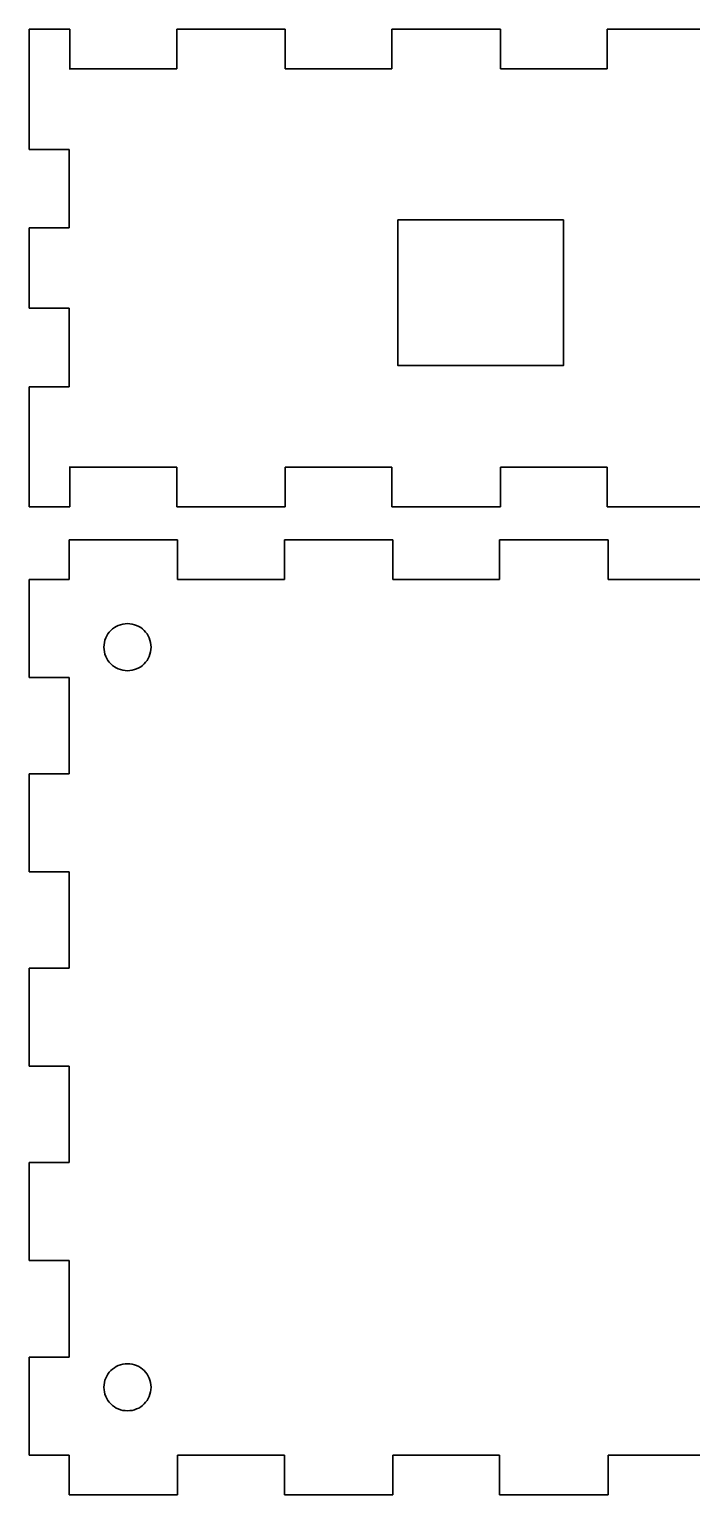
# Model space of a CAD drawing. Header units: inches. Extents: x 2 to 272, y 3 to 306.
# Drawn here: x 4.7 to 54.7, y 3.1 to 113.8 of the extents above; entities that cross this region are included whole.
import ezdxf

# ---------------------------------------------------------------- set-up
doc = ezdxf.new("R2010")
doc.units = ezdxf.units.IN
doc.header["$MEASUREMENT"] = 0
doc.layers.add('Layer 1', color=7, linetype='Continuous')

msp = doc.modelspace()

# ---------------------------------------------------------------- linework, layer by layer
at = {"layer": 'Layer 1', "color": 7, "lineweight": 35, "true_color": 0xffffff}
for points in [[(4.7, 110.79), (4.7, 113.79)], [(4.7, 113.79), (7.7, 113.79)], [(7.7, 113.79), (7.76, 113.79)], [(7.76, 113.79), (7.76, 110.79)], [(15.83, 113.79), (15.83, 110.79)], [(24.02, 113.79), (15.83, 113.79)], [(24.02, 110.79), (24.02, 113.79)], [(32.08, 113.79), (32.08, 110.79)], [(40.27, 113.79), (32.08, 113.79)], [(40.27, 110.79), (40.27, 113.79)], [(48.34, 113.79), (48.34, 110.79)], [(56.53, 113.79), (48.34, 113.79)], [(4.7, 104.72), (4.7, 110.79)], [(15.83, 110.79), (7.7, 110.79)], [(32.08, 110.79), (24.02, 110.79)], [(48.34, 110.79), (40.27, 110.79)], [(4.7, 104.72), (7.7, 104.72)], [(7.7, 104.72), (7.7, 98.79)], [(4.7, 98.79), (4.7, 92.72)], [(7.7, 98.79), (4.7, 98.79)], [(45.03, 99.39), (45.03, 88.39), (32.53, 88.39), (32.53, 99.39), (45.03, 99.39)], [(4.7, 92.72), (7.7, 92.72)], [(7.7, 92.72), (7.7, 86.79)], [(4.7, 86.79), (4.7, 80.72)], [(7.7, 86.79), (4.7, 86.79)], [(4.7, 80.72), (4.7, 77.72)], [(7.7, 80.72), (15.83, 80.72)], [(7.76, 77.72), (7.76, 80.72)], [(15.83, 80.72), (15.83, 77.72)], [(24.02, 77.72), (24.02, 80.72)], [(24.02, 80.72), (32.08, 80.72)], [(32.08, 80.72), (32.08, 77.72)], [(40.27, 77.72), (40.27, 80.72)], [(40.27, 80.72), (48.34, 80.72)], [(48.34, 80.72), (48.34, 77.72)], [(4.7, 77.72), (7.7, 77.72)], [(7.7, 77.72), (7.76, 77.72)], [(15.83, 77.72), (24.02, 77.72)], [(32.08, 77.72), (40.27, 77.72)], [(48.34, 77.72), (56.53, 77.72)], [(7.7, 75.25), (7.7, 72.25)], [(15.89, 75.25), (7.7, 75.25)], [(15.89, 72.25), (15.89, 75.25)], [(23.96, 75.25), (23.96, 72.25)], [(32.14, 75.25), (23.96, 75.25)], [(32.14, 72.25), (32.14, 75.25)], [(40.21, 75.25), (40.21, 72.25)], [(48.4, 75.25), (40.21, 75.25)], [(48.4, 72.25), (48.4, 75.25)], [(4.7, 72.25), (4.7, 64.85)], [(7.7, 72.25), (4.7, 72.25)], [(23.96, 72.25), (15.89, 72.25)], [(40.21, 72.25), (32.14, 72.25)], [(56.47, 72.25), (48.4, 72.25)], [(4.7, 64.85), (7.7, 64.85)], [(7.7, 64.85), (7.7, 57.57)], [(4.7, 57.57), (4.7, 50.17)], [(7.7, 57.57), (4.7, 57.57)], [(4.7, 50.17), (7.7, 50.17)], [(7.7, 50.17), (7.7, 42.89)], [(4.7, 42.89), (4.7, 35.5)], [(7.7, 42.89), (4.7, 42.89)], [(4.7, 35.5), (7.7, 35.5)], [(7.7, 35.5), (7.7, 28.22)], [(4.7, 28.22), (4.7, 20.82)], [(7.7, 28.22), (4.7, 28.22)], [(4.7, 20.82), (7.7, 20.82)], [(7.7, 20.82), (7.7, 13.54)], [(4.7, 13.54), (4.7, 6.14)], [(7.7, 13.54), (4.7, 13.54)], [(4.7, 6.14), (7.7, 6.14)], [(7.7, 6.14), (7.7, 3.14)], [(15.89, 3.14), (15.89, 6.14)], [(15.89, 6.14), (23.96, 6.14)], [(23.96, 6.14), (23.96, 3.14)], [(32.14, 3.14), (32.14, 6.14)], [(32.14, 6.14), (40.21, 6.14)], [(40.21, 6.14), (40.21, 3.14)], [(48.4, 3.14), (48.4, 6.14)], [(48.4, 6.14), (56.47, 6.14)], [(7.7, 3.14), (15.89, 3.14)], [(23.96, 3.14), (32.14, 3.14)], [(40.21, 3.14), (48.4, 3.14)]]:
    msp.add_lwpolyline(points, dxfattribs=at)
for points in [[(13.89, 67.14), (13.89, 67.14), (13.88, 66.95), (13.88, 66.95), (13.88, 66.95), (13.85, 66.78), (13.85, 66.78), (13.85, 66.78), (13.81, 66.61), (13.81, 66.61), (13.81, 66.61), (13.75, 66.44), (13.75, 66.44), (13.75, 66.44), (13.67, 66.29), (13.67, 66.29), (13.67, 66.29), (13.59, 66.14), (13.59, 66.14), (13.59, 66.14), (13.48, 66), (13.48, 66), (13.48, 66), (13.37, 65.88), (13.37, 65.88), (13.37, 65.88), (13.24, 65.76), (13.24, 65.76), (13.24, 65.76), (13.11, 65.66), (13.11, 65.66), (13.11, 65.66), (12.96, 65.57), (12.96, 65.57), (12.96, 65.57), (12.8, 65.5), (12.8, 65.5), (12.8, 65.5), (12.64, 65.44), (12.64, 65.44), (12.64, 65.44), (12.47, 65.39), (12.47, 65.39), (12.47, 65.39), (12.29, 65.37), (12.29, 65.37), (12.29, 65.37), (12.11, 65.36), (12.11, 65.36), (12.11, 65.36), (11.93, 65.37), (11.93, 65.37), (11.93, 65.37), (11.75, 65.39), (11.75, 65.39), (11.75, 65.39), (11.58, 65.44), (11.58, 65.44), (11.58, 65.44), (11.42, 65.5), (11.42, 65.5), (11.42, 65.5), (11.26, 65.57), (11.26, 65.57), (11.26, 65.57), (11.12, 65.66), (11.12, 65.66), (11.12, 65.66), (10.98, 65.76), (10.98, 65.76), (10.98, 65.76), (10.85, 65.88), (10.85, 65.88), (10.85, 65.88), (10.74, 66), (10.74, 66), (10.74, 66), (10.64, 66.14), (10.64, 66.14), (10.64, 66.14), (10.55, 66.29), (10.55, 66.29), (10.55, 66.29), (10.47, 66.44), (10.47, 66.44), (10.47, 66.44), (10.41, 66.61), (10.41, 66.61), (10.41, 66.61), (10.37, 66.78), (10.37, 66.78), (10.37, 66.78), (10.34, 66.95), (10.34, 66.95), (10.34, 66.95), (10.33, 67.14), (10.33, 67.14), (10.33, 67.14), (10.33, 67.14), (10.33, 67.14), (10.33, 67.14), (10.33, 67.14), (10.33, 67.14), (10.33, 67.14), (10.33, 67.14), (10.33, 67.14), (10.33, 67.14), (10.33, 67.14), (10.33, 67.14), (10.33, 67.14), (10.33, 67.14), (10.33, 67.14), (10.33, 67.14), (10.33, 67.14), (10.33, 67.14), (10.33, 67.14), (10.33, 67.14), (10.33, 67.14), (10.33, 67.14), (10.33, 67.14), (10.33, 67.14), (10.33, 67.14), (10.33, 67.14), (10.33, 67.14), (10.33, 67.14), (10.33, 67.14), (10.33, 67.14), (10.33, 67.14), (10.33, 67.14), (10.33, 67.14), (10.33, 67.14), (10.33, 67.14), (10.33, 67.14), (10.33, 67.14), (10.33, 67.14), (10.33, 67.14), (10.33, 67.14), (10.33, 67.14), (10.33, 67.14), (10.33, 67.14), (10.33, 67.14), (10.33, 67.14), (10.33, 67.14), (10.33, 67.14), (10.33, 67.14), (10.33, 67.14), (10.33, 67.14), (10.33, 67.14), (10.33, 67.14), (10.34, 67.32), (10.34, 67.32), (10.34, 67.32), (10.37, 67.49), (10.37, 67.49), (10.37, 67.49), (10.41, 67.66), (10.41, 67.66), (10.41, 67.66), (10.47, 67.83), (10.47, 67.83), (10.47, 67.83), (10.55, 67.98), (10.55, 67.98), (10.55, 67.98), (10.64, 68.13), (10.64, 68.13), (10.64, 68.13), (10.74, 68.27), (10.74, 68.27), (10.74, 68.27), (10.85, 68.39), (10.85, 68.39), (10.85, 68.39), (10.98, 68.51), (10.98, 68.51), (10.98, 68.51), (11.12, 68.61), (11.12, 68.61), (11.12, 68.61), (11.26, 68.7), (11.26, 68.7), (11.26, 68.7), (11.42, 68.77), (11.42, 68.77), (11.42, 68.77), (11.58, 68.83), (11.58, 68.83), (11.58, 68.83), (11.75, 68.88), (11.75, 68.88), (11.75, 68.88), (11.93, 68.9), (11.93, 68.9), (11.93, 68.9), (12.11, 68.91), (12.11, 68.91), (12.11, 68.91), (12.29, 68.9), (12.29, 68.9), (12.29, 68.9), (12.47, 68.88), (12.47, 68.88), (12.47, 68.88), (12.64, 68.83), (12.64, 68.83), (12.64, 68.83), (12.8, 68.77), (12.8, 68.77), (12.8, 68.77), (12.96, 68.7), (12.96, 68.7), (12.96, 68.7), (13.11, 68.61), (13.11, 68.61), (13.11, 68.61), (13.24, 68.51), (13.24, 68.51), (13.24, 68.51), (13.37, 68.39), (13.37, 68.39), (13.37, 68.39), (13.48, 68.27), (13.48, 68.27), (13.48, 68.27), (13.59, 68.13), (13.59, 68.13), (13.59, 68.13), (13.67, 67.98), (13.67, 67.98), (13.67, 67.98), (13.75, 67.83), (13.75, 67.83), (13.75, 67.83), (13.81, 67.66), (13.81, 67.66), (13.81, 67.66), (13.85, 67.49), (13.85, 67.49), (13.85, 67.49), (13.88, 67.32), (13.88, 67.32), (13.88, 67.32), (13.89, 67.14), (13.89, 67.14)], [(12.11, 13.03), (12.11, 13.03), (12.29, 13.02), (12.29, 13.02), (12.29, 13.02), (12.47, 13), (12.47, 13), (12.47, 13), (12.64, 12.95), (12.64, 12.95), (12.64, 12.95), (12.8, 12.89), (12.8, 12.89), (12.8, 12.89), (12.96, 12.82), (12.96, 12.82), (12.96, 12.82), (13.11, 12.73), (13.11, 12.73), (13.11, 12.73), (13.24, 12.63), (13.24, 12.63), (13.24, 12.63), (13.37, 12.51), (13.37, 12.51), (13.37, 12.51), (13.48, 12.39), (13.48, 12.39), (13.48, 12.39), (13.59, 12.25), (13.59, 12.25), (13.59, 12.25), (13.67, 12.1), (13.67, 12.1), (13.67, 12.1), (13.75, 11.95), (13.75, 11.95), (13.75, 11.95), (13.81, 11.78), (13.81, 11.78), (13.81, 11.78), (13.85, 11.61), (13.85, 11.61), (13.85, 11.61), (13.88, 11.44), (13.88, 11.44), (13.88, 11.44), (13.89, 11.26), (13.89, 11.26), (13.89, 11.26), (13.88, 11.07), (13.88, 11.07), (13.88, 11.07), (13.85, 10.9), (13.85, 10.9), (13.85, 10.9), (13.81, 10.73), (13.81, 10.73), (13.81, 10.73), (13.75, 10.56), (13.75, 10.56), (13.75, 10.56), (13.67, 10.41), (13.67, 10.41), (13.67, 10.41), (13.59, 10.26), (13.59, 10.26), (13.59, 10.26), (13.48, 10.12), (13.48, 10.12), (13.48, 10.12), (13.37, 10), (13.37, 10), (13.37, 10), (13.24, 9.88), (13.24, 9.88), (13.24, 9.88), (13.11, 9.78), (13.11, 9.78), (13.11, 9.78), (12.96, 9.69), (12.96, 9.69), (12.96, 9.69), (12.8, 9.62), (12.8, 9.62), (12.8, 9.62), (12.64, 9.56), (12.64, 9.56), (12.64, 9.56), (12.47, 9.51), (12.47, 9.51), (12.47, 9.51), (12.29, 9.49), (12.29, 9.49), (12.29, 9.49), (12.11, 9.48), (12.11, 9.48), (12.11, 9.48), (11.93, 9.49), (11.93, 9.49), (11.93, 9.49), (11.75, 9.51), (11.75, 9.51), (11.75, 9.51), (11.58, 9.56), (11.58, 9.56), (11.58, 9.56), (11.42, 9.62), (11.42, 9.62), (11.42, 9.62), (11.26, 9.69), (11.26, 9.69), (11.26, 9.69), (11.12, 9.78), (11.12, 9.78), (11.12, 9.78), (10.98, 9.88), (10.98, 9.88), (10.98, 9.88), (10.85, 10), (10.85, 10), (10.85, 10), (10.74, 10.12), (10.74, 10.12), (10.74, 10.12), (10.64, 10.26), (10.64, 10.26), (10.64, 10.26), (10.55, 10.41), (10.55, 10.41), (10.55, 10.41), (10.47, 10.56), (10.47, 10.56), (10.47, 10.56), (10.41, 10.73), (10.41, 10.73), (10.41, 10.73), (10.37, 10.9), (10.37, 10.9), (10.37, 10.9), (10.34, 11.07), (10.34, 11.07), (10.34, 11.07), (10.33, 11.26), (10.33, 11.26), (10.33, 11.26), (10.33, 11.26), (10.33, 11.26), (10.33, 11.26), (10.33, 11.26), (10.33, 11.26), (10.33, 11.26), (10.33, 11.26), (10.33, 11.26), (10.33, 11.26), (10.33, 11.26), (10.33, 11.26), (10.33, 11.26), (10.33, 11.26), (10.33, 11.26), (10.33, 11.26), (10.33, 11.26), (10.33, 11.26), (10.33, 11.26), (10.33, 11.26), (10.33, 11.26), (10.33, 11.26), (10.33, 11.26), (10.33, 11.26), (10.33, 11.26), (10.33, 11.26), (10.33, 11.26), (10.33, 11.26), (10.33, 11.26), (10.33, 11.26), (10.33, 11.26), (10.33, 11.26), (10.33, 11.26), (10.33, 11.26), (10.33, 11.26), (10.33, 11.26), (10.33, 11.26), (10.33, 11.26), (10.33, 11.26), (10.33, 11.26), (10.33, 11.26), (10.33, 11.26), (10.33, 11.26), (10.33, 11.26), (10.33, 11.26), (10.33, 11.26), (10.33, 11.26), (10.33, 11.26), (10.33, 11.26), (10.33, 11.26), (10.33, 11.26), (10.33, 11.26), (10.34, 11.44), (10.34, 11.44), (10.34, 11.44), (10.37, 11.61), (10.37, 11.61), (10.37, 11.61), (10.41, 11.78), (10.41, 11.78), (10.41, 11.78), (10.47, 11.95), (10.47, 11.95), (10.47, 11.95), (10.55, 12.1), (10.55, 12.1), (10.55, 12.1), (10.64, 12.25), (10.64, 12.25), (10.64, 12.25), (10.74, 12.39), (10.74, 12.39), (10.74, 12.39), (10.85, 12.51), (10.85, 12.51), (10.85, 12.51), (10.98, 12.63), (10.98, 12.63), (10.98, 12.63), (11.12, 12.73), (11.12, 12.73), (11.12, 12.73), (11.26, 12.82), (11.26, 12.82), (11.26, 12.82), (11.42, 12.89), (11.42, 12.89), (11.42, 12.89), (11.58, 12.95), (11.58, 12.95), (11.58, 12.95), (11.75, 13), (11.75, 13), (11.75, 13), (11.93, 13.02), (11.93, 13.02), (11.93, 13.02), (12.11, 13.03), (12.11, 13.03)]]:
    msp.add_open_spline(points, degree=3, knots=[0, 0, 0, 0, 1, 1, 1, 2, 2, 2, 3, 3, 3, 4, 4, 4, 5, 5, 5, 6, 6, 6, 7, 7, 7, 8, 8, 8, 9, 9, 9, 10, 10, 10, 11, 11, 11, 12, 12, 12, 13, 13, 13, 14, 14, 14, 15, 15, 15, 16, 16, 16, 17, 17, 17, 18, 18, 18, 19, 19, 19, 20, 20, 20, 21, 21, 21, 22, 22, 22, 23, 23, 23, 24, 24, 24, 25, 25, 25, 26, 26, 26, 27, 27, 27, 28, 28, 28, 29, 29, 29, 30, 30, 30, 31, 31, 31, 32, 32, 32, 33, 33, 33, 34, 34, 34, 35, 35, 35, 36, 36, 36, 37, 37, 37, 38, 38, 38, 39, 39, 39, 40, 40, 40, 41, 41, 41, 42, 42, 42, 43, 43, 43, 44, 44, 44, 45, 45, 45, 46, 46, 46, 47, 47, 47, 48, 48, 48, 49, 49, 49, 50, 50, 50, 51, 51, 51, 52, 52, 52, 53, 53, 53, 54, 54, 54, 55, 55, 55, 56, 56, 56, 57, 57, 57, 58, 58, 58, 59, 59, 59, 60, 60, 60, 61, 61, 61, 62, 62, 62, 63, 63, 63, 64, 64, 64, 65, 65, 65, 66, 66, 66, 67, 67, 67, 68, 68, 68, 69, 69, 69, 70, 70, 70, 71, 71, 71, 72, 72, 72, 73, 73, 73, 74, 74, 74, 75, 75, 75, 76, 76, 76, 77, 77, 77, 78, 78, 78, 79, 79, 79, 80, 80, 80, 81, 81, 81, 81], dxfattribs=at)

doc.saveas('drawing.dxf')
